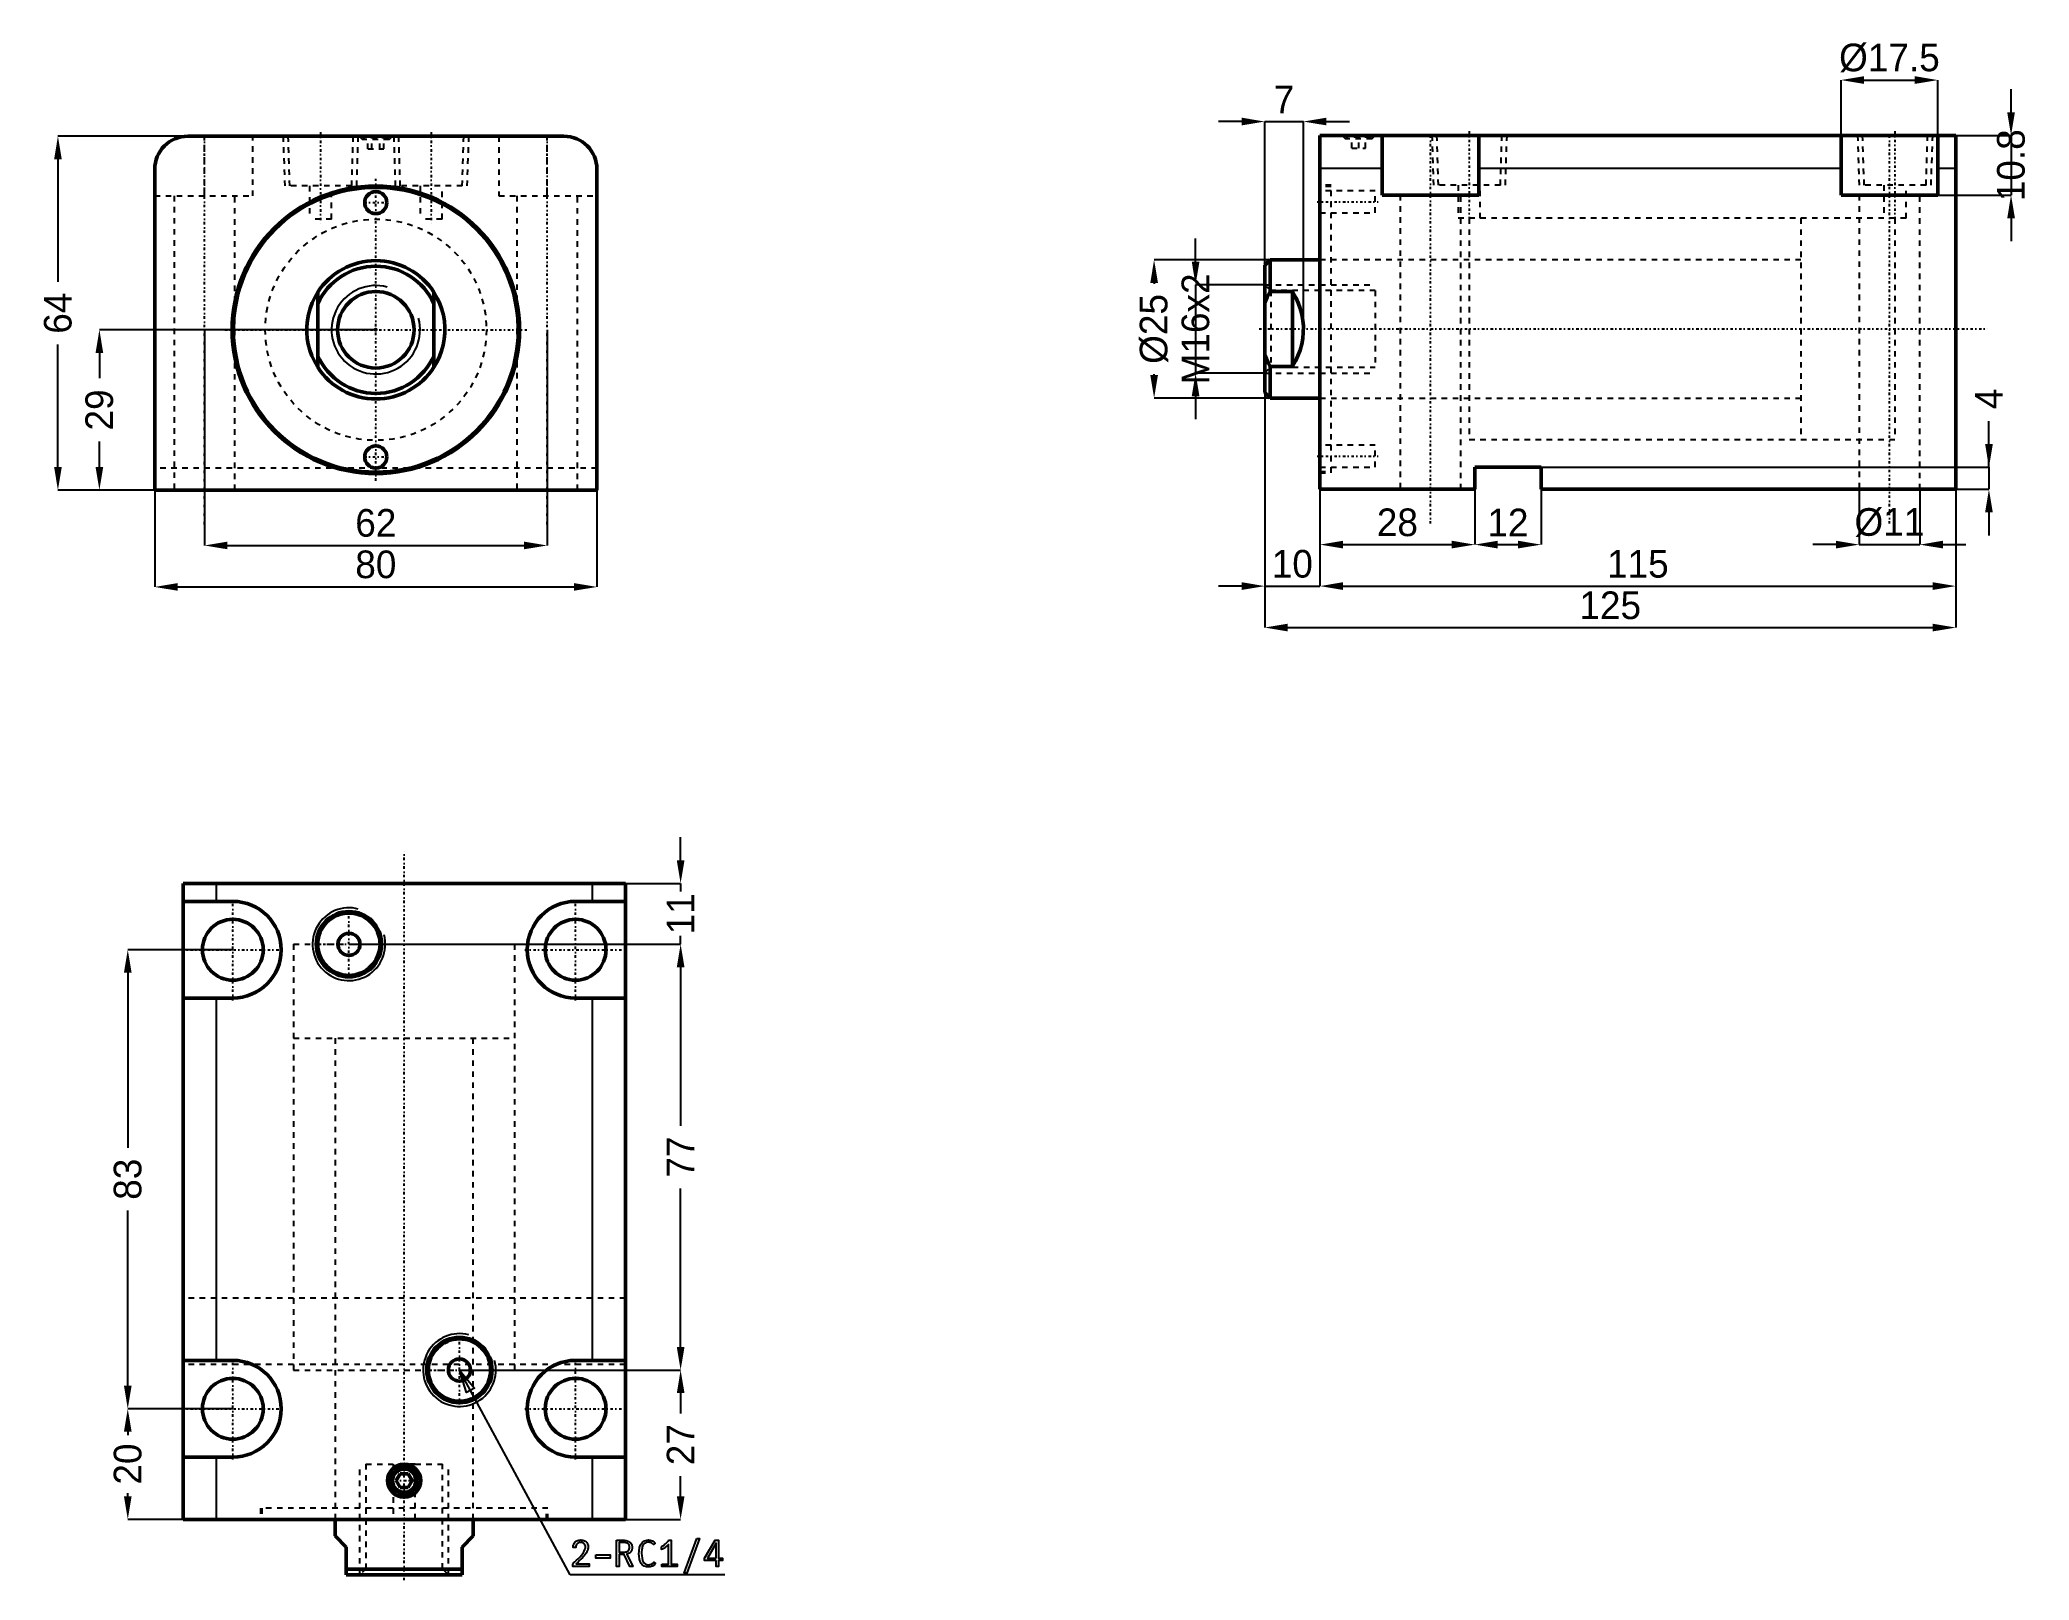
# Model space of a CAD drawing. Header units: millimetres. Extents: x -61 to 299, y -226 to 52.
import ezdxf

# ---------------------------------------------------------------- set-up
doc = ezdxf.new("R2010")
doc.units = ezdxf.units.MM
doc.linetypes.add('Center', pattern=[1.5, 0.45, -0.5, 0.05, -0.5])
doc.linetypes.add('Dashed', pattern=[2, 1, -1])
for name, color, linetype, lineweight in [('2d ConnectionPoints', 7, 'Continuous', 50), ('AM_0', 7, 'Continuous', 50), ('AM_4', 3, 'Continuous', 25), ('AM_5', 3, 'Continuous', 25), ('AM_7', 7, 'Center', 25), ('AM_9', 6, 'Dashed', 25)]:
    doc.layers.add(name, color=color, linetype=linetype, lineweight=lineweight)
doc.dimstyles.new('ISO-25', dxfattribs={"dimtxt": 2.5, "dimasz": 2.5, "dimexe": 1.25, "dimexo": 0.625, "dimtad": 1, "dimtxsty": 'Standard', "dimcen": 2.5, "dimadec": 0, "dimazin": 0, "dimtfac": 1, "dimtmove": 0, "dimatfit": 3, "dimfxl": 1, "dimarcsym": 0})

# ---------------------------------------------------------------- blocks, each defined once
blk = doc.blocks.new('1_RODcxhc_a_sd_40_60_IN_0_in_CXHC_A_IN_LA_40_60ST_0__CN_0')
at = {"layer": 'AM_0'}
for p, q in [((-10.5, -6.78), (-10.5, 6.78)), ((10.5, 6.78), (10.5, -6.78))]:
    blk.add_line(p, q, dxfattribs=at)
for points in [[(-10.5, 6.78), (-11.05, 5.84), (-11.52, 4.86), (-11.9, 3.83), (-12.19, 2.78), (-12.38, 1.71), (-12.48, 0.62), (-12.49, -0.47), (-12.4, -1.55), (-12.22, -2.63), (-11.94, -3.68), (-11.58, -4.71), (-11.12, -5.7), (-10.58, -6.65), (-10.5, -6.78)], [(10.5, -6.78), (11.05, -5.84), (11.52, -4.86), (11.9, -3.83), (12.19, -2.78), (12.38, -1.71), (12.48, -0.62), (12.49, 0.47), (12.4, 1.55), (12.22, 2.63), (11.94, 3.68), (11.58, 4.71), (11.12, 5.7), (10.58, 6.65), (10.5, 6.78)]]:
    blk.add_lwpolyline(points, dxfattribs=at)
blk.add_circle((0, 0), 6.92, dxfattribs=at)
for radius, start, end in [(12.5, 32.8599, 147.1401), (11.5, 24.0706, 155.9294), (11.5, 204.0706, 335.9294), (12.5, 212.8599, 327.1401)]:
    blk.add_arc((0, 0), radius, start, end, dxfattribs=at)
at = {"layer": 'AM_5'}
blk.add_arc((0, 0), 8, 75, 15, dxfattribs=at)
blk = doc.blocks.new('2_bodycxhc_la_a_40_60_0_in_CXHC_A_IN_LA_40_60ST_0__CN_0')
at = {"layer": 'AM_0'}
for p, q in [((34, 35), (-34, 35)), ((-40, 29), (-40, -29)), ((40, -29), (40, 29)), ((-40, -29), (40, -29))]:
    blk.add_line(p, q, dxfattribs=at)
for centre, radius in [((0, 0), 26), ((0, 0), 25.75), ((0, 23), 2), ((0, -23), 2)]:
    blk.add_circle(centre, radius, dxfattribs=at)
for centre, start, end in [((-34, 29), 90, 180), ((34, 29), 360, 90)]:
    blk.add_arc(centre, 6, start, end, dxfattribs=at)
at = {"layer": 'AM_5', "linetype": 'Dashed'}
for p, q in [((-16.77, 35), (-16.48, 26)), ((-3.23, 35), (-3.52, 26)), ((3.23, 35), (3.52, 26)), ((16.77, 35), (16.48, 26))]:
    blk.add_line(p, q, dxfattribs=at)
at = {"layer": 'AM_7'}
for p, q in [((-31, -35.2), (-31, 35.2)), ((-10, 35.75), (-10, 19.25)), ((0, 35.03), (0, 34.37)), ((10, 35.75), (10, 19.25)), ((31, -35.2), (31, 35.2)), ((0, -27.3), (0, 27.3)), ((-2.1, 23), (2.1, 23)), ((-27.3, 0), (27.3, 0)), ((-2.1, -23), (2.1, -23))]:
    blk.add_line(p, q, dxfattribs=at)
at = {"layer": 'AM_9'}
for p, q in [((-31, 24.2), (-31, 35)), ((-22.25, 24.2), (-22.25, 35)), ((-15.91, 35), (-15.63, 26)), ((-4.37, 26), (-4.09, 35)), ((-3, 35), (-2.4, 34.4)), ((-2.1, 34.7), (-2.4, 34.4)), ((2.4, 34.4), (-2.4, 34.4)), ((2.1, 34.7), (-2.1, 34.7)), ((-1.44, 32.7), (-1.44, 34.7)), ((-1.44, 32.7), (1.44, 32.7)), ((-0.72, 32.7), (-0.72, 34.7)), ((0.72, 32.7), (0.72, 34.7)), ((1.44, 32.7), (1.44, 34.7)), ((2.4, 34.4), (2.1, 34.7)), ((2.4, 34.4), (3, 35)), ((4.09, 35), (4.37, 26)), ((15.63, 26), (15.91, 35)), ((22.25, 35), (22.25, 24.2)), ((31, 24.2), (31, 35)), ((-4.37, 26), (-15.63, 26)), ((-12, 26), (-12, 20)), ((-8, 20), (-8, 26)), ((15.63, 26), (4.37, 26)), ((8, 26), (8, 20)), ((12, 20), (12, 26)), ((-40, 24.2), (-22.25, 24.2)), ((-36.5, 24.2), (-36.5, -29)), ((-25.5, -29), (-25.5, 24.2)), ((22.25, 24.2), (40, 24.2)), ((25.5, 24.2), (25.5, -29)), ((36.5, -29), (36.5, 24.2)), ((-8, 20), (-12, 20)), ((12, 20), (8, 20)), ((40, -25), (-40, -25))]:
    blk.add_line(p, q, dxfattribs=at)
blk.add_circle((0, 0), 20, dxfattribs=at)
blk = doc.blocks.new('*D3')
at = {"layer": 'AM_5', "color": 0, "lineweight": -2}
for p, q in [((-40, -29), (-40, -46.5)), ((40, -29), (40, -46.5)), ((-35.83, -46.5), (35.83, -46.5))]:
    blk.add_line(p, q, dxfattribs=at)
at = {"layer": 'AM_5', "color": 0}
for points in [[(-35.83, -45.81), (-35.83, -47.19), (-40, -46.5)], [(35.83, -47.19), (35.83, -45.81), (40, -46.5)]]:
    blk.add_solid(points, dxfattribs=at)
at = {"layer": 'Defpoints', "color": 0}
for p in [(-40, -29), (40, -29), (40, -46.5)]:
    blk.add_point(p, dxfattribs=at)
at = {"layer": 'AM_5', "color": 0, "insert": (0, -42.45), "char_height": 5, "attachment_point": 5}
blk.add_mtext('80', dxfattribs=at)
blk = doc.blocks.new('*D4')
at = {"layer": 'AM_5', "color": 0, "lineweight": -2}
for p, q in [((-31, 0), (-31, -39)), ((31, 0), (31, -39)), ((-26.83, -39), (26.83, -39))]:
    blk.add_line(p, q, dxfattribs=at)
at = {"layer": 'AM_5', "color": 0}
for points in [[(-26.83, -38.31), (-26.83, -39.69), (-31, -39)], [(26.83, -39.69), (26.83, -38.31), (31, -39)]]:
    blk.add_solid(points, dxfattribs=at)
at = {"layer": 'Defpoints', "color": 0}
for p in [(-31, 0), (31, 0), (31, -39)]:
    blk.add_point(p, dxfattribs=at)
at = {"layer": 'AM_5', "color": 0, "insert": (0, -34.95), "char_height": 5, "attachment_point": 5}
blk.add_mtext('62', dxfattribs=at)
blk = doc.blocks.new('*D5')
at = {"layer": 'AM_5', "color": 0, "lineweight": -2}
for p, q in [((-34, 35), (-57.5, 35)), ((-57.5, 30.83), (-57.5, 8.69)), ((-57.5, -24.83), (-57.5, -2.69)), ((-40, -29), (-57.5, -29))]:
    blk.add_line(p, q, dxfattribs=at)
at = {"layer": 'AM_5', "color": 0}
for points in [[(-56.81, 30.83), (-58.19, 30.83), (-57.5, 35)], [(-58.19, -24.83), (-56.81, -24.83), (-57.5, -29)]]:
    blk.add_solid(points, dxfattribs=at)
at = {"layer": 'Defpoints', "color": 0}
for p in [(-57.5, 35), (-34, 35), (-40, -29)]:
    blk.add_point(p, dxfattribs=at)
at = {"layer": 'AM_5', "color": 0, "insert": (-57.5, 3), "char_height": 5, "attachment_point": 5, "rotation": 90}
blk.add_mtext('64', dxfattribs=at)
blk = doc.blocks.new('*D6')
at = {"layer": 'AM_5', "color": 0, "lineweight": -2}
for p, q in [((0, 0), (-50, 0)), ((-50, -4.17), (-50, -8.78)), ((-50, -24.83), (-50, -20.22)), ((-40, -29), (-50, -29))]:
    blk.add_line(p, q, dxfattribs=at)
at = {"layer": 'AM_5', "color": 0}
for points in [[(-49.31, -4.17), (-50.69, -4.17), (-50, 0)], [(-50.69, -24.83), (-49.31, -24.83), (-50, -29)]]:
    blk.add_solid(points, dxfattribs=at)
at = {"layer": 'Defpoints', "color": 0}
for p in [(-50, 0), (0, 0), (-40, -29)]:
    blk.add_point(p, dxfattribs=at)
at = {"layer": 'AM_5', "color": 0, "insert": (-50, -14.5), "char_height": 5, "attachment_point": 5, "rotation": 90}
blk.add_mtext('29', dxfattribs=at)
blk = doc.blocks.new('1_RODcxhc_a_sd_40_60_IN_0_in_CXHC_A_IN_LA_40_60ST_0__CN_2')
at = {"layer": 'AM_0'}
for p, q in [((-9, 12.5), (-10, 11.5)), ((-10, 11.5), (-10, -11.5)), ((0, 12.5), (-9, 12.5)), ((-9, 12.5), (-9, 6.78)), ((-5, 6.78), (-9, 6.78)), ((-5, 6.78), (-5, -6.78)), ((-9, -6.78), (-5, -6.78)), ((-9, -6.78), (-9, -12.5)), ((-10, -11.5), (-9, -12.5)), ((-9, -12.5), (0, -12.5))]:
    blk.add_line(p, q, dxfattribs=at)
for points in [[(-9, 6.78), (-9.53, 5.75), (-10, 4.69)], [(-5, -6.78), (-4.45, -5.84), (-3.98, -4.86), (-3.6, -3.83), (-3.31, -2.78), (-3.12, -1.71), (-3.02, -0.62), (-3.01, 0.47), (-3.1, 1.55), (-3.28, 2.63), (-3.56, 3.68), (-3.92, 4.71), (-4.38, 5.7), (-4.92, 6.65), (-5, 6.78)], [(-10, -4.69), (-9.29, -6.23), (-9, -6.78)]]:
    blk.add_lwpolyline(points, dxfattribs=at)
at = {"layer": 'AM_5', "linetype": 'Dashed'}
for p, q in [((-10, 8), (10, 8)), ((-10, -8), (10, -8))]:
    blk.add_line(p, q, dxfattribs=at)
at = {"layer": 'AM_9'}
for p, q in [((104, 20), (87, 20)), ((87, 20), (87, -20)), ((104, 20), (104, -20)), ((87, 12.5), (0, 12.5)), ((-8.92, 6.92), (-10, 8)), ((10, 6.92), (-8.92, 6.92)), ((-8.92, 6.92), (-8.92, -6.92)), ((10, 6.92), (10, -6.92)), ((-10, -8), (-8.92, -6.92)), ((-8.92, -6.92), (10, -6.92)), ((0, -12.5), (87, -12.5)), ((87, -20), (104, -20))]:
    blk.add_line(p, q, dxfattribs=at)
blk = doc.blocks.new('2_bodycxhc_la_a_40_60_0_in_CXHC_A_IN_LA_40_60ST_0__CN_2')
at = {"layer": 'AM_0'}
for p, q in [((115, 35), (0, 35)), ((0, -29), (0, 35)), ((11.25, 24.2), (11.25, 35)), ((28.75, 35), (28.75, 24.2)), ((94.25, 24.2), (94.25, 35)), ((111.75, 35), (111.75, 24.2)), ((115, -29), (115, 35)), ((28.75, 24.2), (11.25, 24.2)), ((111.75, 24.2), (94.25, 24.2)), ((28, -25), (28, -29)), ((40, -25), (28, -25)), ((40, -29), (40, -25)), ((28, -29), (0, -29)), ((115, -29), (40, -29))]:
    blk.add_line(p, q, dxfattribs=at)
at = {"layer": 'AM_4'}
for p, q in [((11.25, 29), (0, 29)), ((94.25, 29), (28.75, 29)), ((115, 29), (111.75, 29))]:
    blk.add_line(p, q, dxfattribs=at)
at = {"layer": 'AM_5', "linetype": 'Dashed'}
for p, q in [((20.23, 35), (20.52, 26)), ((33.77, 35), (33.48, 26)), ((97.23, 35), (97.52, 26)), ((110.77, 35), (110.48, 26))]:
    blk.add_line(p, q, dxfattribs=at)
at = {"layer": 'AM_7'}
for p, q in [((7, 35.03), (7, 34.37)), ((20, -35.2), (20, 35.2)), ((27, 35.75), (27, 19.25)), ((103, -35.2), (103, 35.2)), ((104, 35.75), (104, 19.25)), ((-0.5, 23), (10.5, 23)), ((-11, 0), (120.75, 0)), ((-0.5, -23), (10.5, -23))]:
    blk.add_line(p, q, dxfattribs=at)
at = {"layer": 'AM_9'}
for p, q in [((4, 35), (4.6, 34.4)), ((4.9, 34.7), (4.6, 34.4)), ((9.4, 34.4), (4.6, 34.4)), ((9.1, 34.7), (4.9, 34.7)), ((5.75, 32.7), (5.75, 34.7)), ((5.75, 32.7), (8.25, 32.7)), ((7, 32.7), (7, 34.7)), ((8.25, 32.7), (8.25, 34.7)), ((9.4, 34.4), (9.1, 34.7)), ((9.4, 34.4), (10, 35)), ((21.09, 35), (21.37, 26)), ((32.63, 26), (32.91, 35)), ((98.09, 35), (98.37, 26)), ((109.63, 26), (109.91, 35)), ((2, 26), (0, 26)), ((2, 25.75), (0, 25.75)), ((2, -26), (2, 26)), ((32.63, 26), (21.37, 26)), ((25, 26), (25, 20)), ((29, 20), (29, 26)), ((109.63, 26), (98.37, 26)), ((102, 26), (102, 20)), ((106, 20), (106, 26)), ((10, 25), (0, 25)), ((10, 21), (10, 25)), ((14.5, 24.2), (14.5, -29)), ((25.5, -29), (25.5, 24.2)), ((97.5, 24.2), (97.5, -29)), ((108.5, -29), (108.5, 24.2)), ((0, 21), (10, 21)), ((106, 20), (25, 20)), ((27, 20), (27, -20)), ((104, 20), (104, -20)), ((27, 12.5), (0, 12.5)), ((0, -12.5), (27, -12.5)), ((10, -21), (0, -21)), ((10, -25), (10, -21)), ((27, -20), (104, -20)), ((0, -25), (10, -25)), ((0, -25.75), (2, -25.75)), ((0, -26), (2, -26))]:
    blk.add_line(p, q, dxfattribs=at)
blk = doc.blocks.new('*D22')
at = {"layer": 'AM_5', "color": 0, "lineweight": -2}
for p, q in [((198.77, -24.85), (198.77, -38.85)), ((170.77, -28.85), (170.77, -38.85)), ((174.94, -38.85), (194.61, -38.85))]:
    blk.add_line(p, q, dxfattribs=at)
at = {"layer": 'AM_5', "color": 0}
for points in [[(174.94, -38.15), (174.94, -39.54), (170.77, -38.85)], [(194.61, -39.54), (194.61, -38.15), (198.77, -38.85)]]:
    blk.add_solid(points, dxfattribs=at)
at = {"layer": 'Defpoints', "color": 0}
for p in [(198.77, -24.85), (170.77, -28.85), (198.77, -38.85)]:
    blk.add_point(p, dxfattribs=at)
at = {"layer": 'AM_5', "color": 0, "insert": (184.77, -34.85), "char_height": 5, "attachment_point": 5}
blk.add_mtext('28', dxfattribs=at)
blk = doc.blocks.new('*D23')
at = {"layer": 'AM_5', "color": 0, "lineweight": -2}
for p, q in [((170.77, -28.85), (170.77, -46.35)), ((285.77, -28.85), (285.77, -46.35)), ((174.94, -46.35), (281.61, -46.35))]:
    blk.add_line(p, q, dxfattribs=at)
at = {"layer": 'AM_5', "color": 0}
for points in [[(174.94, -45.65), (174.94, -47.04), (170.77, -46.35)], [(281.61, -47.04), (281.61, -45.65), (285.77, -46.35)]]:
    blk.add_solid(points, dxfattribs=at)
at = {"layer": 'Defpoints', "color": 0}
for p in [(170.77, -28.85), (285.77, -28.85), (285.77, -46.35)]:
    blk.add_point(p, dxfattribs=at)
at = {"layer": 'AM_5', "color": 0, "insert": (228.27, -42.35), "char_height": 5, "attachment_point": 5}
blk.add_mtext('115', dxfattribs=at)
blk = doc.blocks.new('*D24')
at = {"layer": 'AM_5', "color": 0, "lineweight": -2}
for p, q in [((160.77, 0.15), (160.77, -53.85)), ((285.77, -28.85), (285.77, -53.85)), ((164.94, -53.85), (281.61, -53.85))]:
    blk.add_line(p, q, dxfattribs=at)
at = {"layer": 'AM_5', "color": 0}
for points in [[(164.94, -53.15), (164.94, -54.54), (160.77, -53.85)], [(281.61, -54.54), (281.61, -53.15), (285.77, -53.85)]]:
    blk.add_solid(points, dxfattribs=at)
at = {"layer": 'Defpoints', "color": 0}
for p in [(160.77, 0.15), (285.77, -28.85), (285.77, -53.85)]:
    blk.add_point(p, dxfattribs=at)
at = {"layer": 'AM_5', "color": 0, "insert": (223.27, -49.85), "char_height": 5, "attachment_point": 5}
blk.add_mtext('125', dxfattribs=at)
blk = doc.blocks.new('*D25')
at = {"layer": 'AM_5', "color": 0, "lineweight": -2}
for p, q in [((198.77, -24.85), (198.77, -38.85)), ((210.77, -28.85), (210.77, -38.85)), ((202.94, -38.85), (206.61, -38.85))]:
    blk.add_line(p, q, dxfattribs=at)
at = {"layer": 'AM_5', "color": 0}
for points in [[(202.94, -38.15), (202.94, -39.54), (198.77, -38.85)], [(206.61, -39.54), (206.61, -38.15), (210.77, -38.85)]]:
    blk.add_solid(points, dxfattribs=at)
at = {"layer": 'Defpoints', "color": 0}
for p in [(198.77, -24.85), (210.77, -28.85), (210.77, -38.85)]:
    blk.add_point(p, dxfattribs=at)
at = {"layer": 'AM_5', "color": 0, "insert": (204.77, -34.85), "char_height": 5, "attachment_point": 5}
blk.add_mtext('12', dxfattribs=at)
blk = doc.blocks.new('*D26')
at = {"layer": 'AM_5', "color": 0, "lineweight": -2}
for p, q in [((291.77, -24.85), (291.77, -16.52)), ((198.77, -24.85), (291.77, -24.85)), ((291.77, -24.85), (291.77, -28.85)), ((210.77, -28.85), (291.77, -28.85)), ((291.77, -33.02), (291.77, -37.18))]:
    blk.add_line(p, q, dxfattribs=at)
at = {"layer": 'AM_5', "color": 0}
for points in [[(291.08, -20.68), (292.47, -20.68), (291.77, -24.85)], [(292.47, -33.02), (291.08, -33.02), (291.77, -28.85)]]:
    blk.add_solid(points, dxfattribs=at)
at = {"layer": 'Defpoints', "color": 0}
for p in [(198.77, -24.85), (210.77, -28.85), (291.77, -28.85)]:
    blk.add_point(p, dxfattribs=at)
at = {"layer": 'AM_5', "color": 0, "insert": (291.77, -12.52), "char_height": 5, "attachment_point": 5, "rotation": 90}
blk.add_mtext('4', dxfattribs=at)
blk = doc.blocks.new('*D27')
at = {"layer": 'AM_5', "color": 0, "lineweight": -2}
for p, q in [((268.27, -28.85), (268.27, -38.85)), ((279.27, -28.85), (279.27, -38.85)), ((264.11, -38.85), (259.94, -38.85)), ((268.27, -38.85), (279.27, -38.85)), ((283.44, -38.85), (287.61, -38.85))]:
    blk.add_line(p, q, dxfattribs=at)
at = {"layer": 'AM_5', "color": 0}
for points in [[(264.11, -39.54), (264.11, -38.15), (268.27, -38.85)], [(283.44, -38.15), (283.44, -39.54), (279.27, -38.85)]]:
    blk.add_solid(points, dxfattribs=at)
at = {"layer": 'Defpoints', "color": 0}
for p in [(268.27, -28.85), (279.27, -28.85), (279.27, -38.85)]:
    blk.add_point(p, dxfattribs=at)
at = {"layer": 'AM_5', "color": 0, "insert": (273.77, -34.85), "char_height": 5, "attachment_point": 5}
blk.add_mtext('Ø11', dxfattribs=at)
blk = doc.blocks.new('*D28')
at = {"layer": 'AM_5', "color": 0, "lineweight": -2}
for p, q in [((265.02, 35.15), (265.02, 45.15)), ((269.19, 45.15), (278.36, 45.15)), ((282.52, 35.15), (282.52, 45.15))]:
    blk.add_line(p, q, dxfattribs=at)
at = {"layer": 'AM_5', "color": 0}
for points in [[(269.19, 45.85), (269.19, 44.46), (265.02, 45.15)], [(278.36, 44.46), (278.36, 45.85), (282.52, 45.15)]]:
    blk.add_solid(points, dxfattribs=at)
at = {"layer": 'Defpoints', "color": 0}
for p in [(282.52, 45.15), (265.02, 35.15), (282.52, 35.15)]:
    blk.add_point(p, dxfattribs=at)
at = {"layer": 'AM_5', "color": 0, "insert": (273.77, 49.15), "char_height": 5, "attachment_point": 5}
blk.add_mtext('Ø17.5', dxfattribs=at)
blk = doc.blocks.new('*D29')
at = {"layer": 'AM_5', "color": 0, "lineweight": -2}
for p, q in [((295.77, 39.32), (295.77, 43.48)), ((282.52, 35.15), (295.77, 35.15)), ((295.77, 35.15), (295.77, 24.35)), ((282.52, 24.35), (295.77, 24.35)), ((295.77, 20.18), (295.77, 16.02))]:
    blk.add_line(p, q, dxfattribs=at)
at = {"layer": 'AM_5', "color": 0}
for points in [[(295.08, 39.32), (296.47, 39.32), (295.77, 35.15)], [(296.47, 20.18), (295.08, 20.18), (295.77, 24.35)]]:
    blk.add_solid(points, dxfattribs=at)
at = {"layer": 'Defpoints', "color": 0}
for p in [(282.52, 35.15), (282.52, 24.35), (295.77, 24.35)]:
    blk.add_point(p, dxfattribs=at)
at = {"layer": 'AM_5', "color": 0, "insert": (295.77, 29.75), "char_height": 5, "attachment_point": 5, "rotation": 90}
blk.add_mtext('10.8', dxfattribs=at)
blk = doc.blocks.new('*D30')
at = {"layer": 'AM_5', "color": 0, "lineweight": -2}
for p, q in [((160.77, 0.15), (160.77, -46.35)), ((170.77, -28.85), (170.77, -46.35)), ((156.61, -46.35), (152.44, -46.35)), ((160.77, -46.35), (170.77, -46.35)), ((174.94, -46.35), (179.11, -46.35))]:
    blk.add_line(p, q, dxfattribs=at)
at = {"layer": 'AM_5', "color": 0}
for points in [[(156.61, -47.04), (156.61, -45.65), (160.77, -46.35)], [(174.94, -45.65), (174.94, -47.04), (170.77, -46.35)]]:
    blk.add_solid(points, dxfattribs=at)
at = {"layer": 'Defpoints', "color": 0}
for p in [(160.77, 0.15), (170.77, -28.85), (170.77, -46.35)]:
    blk.add_point(p, dxfattribs=at)
at = {"layer": 'AM_5', "color": 0, "insert": (165.77, -42.35), "char_height": 5, "attachment_point": 5}
blk.add_mtext('10', dxfattribs=at)
blk = doc.blocks.new('*D31')
at = {"layer": 'AM_5', "color": 0, "lineweight": -2}
for p, q in [((156.61, 37.65), (152.44, 37.65)), ((160.77, 0.15), (160.77, 37.65)), ((160.77, 37.65), (167.77, 37.65)), ((167.77, 0.15), (167.77, 37.65)), ((171.94, 37.65), (176.11, 37.65))]:
    blk.add_line(p, q, dxfattribs=at)
at = {"layer": 'AM_5', "color": 0}
for points in [[(156.61, 36.96), (156.61, 38.35), (160.77, 37.65)], [(171.94, 38.35), (171.94, 36.96), (167.77, 37.65)]]:
    blk.add_solid(points, dxfattribs=at)
at = {"layer": 'Defpoints', "color": 0}
for p in [(167.77, 37.65), (160.77, 0.15), (167.77, 0.15)]:
    blk.add_point(p, dxfattribs=at)
at = {"layer": 'AM_5', "color": 0, "insert": (164.27, 41.65), "char_height": 5, "attachment_point": 5}
blk.add_mtext('7', dxfattribs=at)
blk = doc.blocks.new('*D32')
at = {"layer": 'AM_5', "color": 0, "lineweight": -2}
for p, q in [((161.77, 12.65), (140.77, 12.65)), ((140.77, 8.48), (140.77, 8.32)), ((140.77, -8.18), (140.77, -8.02)), ((161.77, -12.35), (140.77, -12.35))]:
    blk.add_line(p, q, dxfattribs=at)
at = {"layer": 'AM_5', "color": 0}
for points in [[(141.47, 8.48), (140.08, 8.48), (140.77, 12.65)], [(140.08, -8.18), (141.47, -8.18), (140.77, -12.35)]]:
    blk.add_solid(points, dxfattribs=at)
at = {"layer": 'Defpoints', "color": 0}
for p in [(140.77, 12.65), (161.77, 12.65), (161.77, -12.35)]:
    blk.add_point(p, dxfattribs=at)
at = {"layer": 'AM_5', "color": 0, "insert": (140.77, 0.15), "char_height": 5, "attachment_point": 5, "rotation": 90}
blk.add_mtext('Ø25', dxfattribs=at)
blk = doc.blocks.new('*D33')
at = {"layer": 'AM_5', "color": 0, "lineweight": -2}
for p, q in [((148.27, 12.32), (148.27, 16.48)), ((160.77, 8.15), (148.27, 8.15)), ((148.27, 8.15), (148.27, -7.85)), ((160.77, -7.85), (148.27, -7.85)), ((148.27, -12.02), (148.27, -16.18))]:
    blk.add_line(p, q, dxfattribs=at)
at = {"layer": 'AM_5', "color": 0}
for points in [[(147.58, 12.32), (148.97, 12.32), (148.27, 8.15)], [(148.97, -12.02), (147.58, -12.02), (148.27, -7.85)]]:
    blk.add_solid(points, dxfattribs=at)
at = {"layer": 'Defpoints', "color": 0}
for p in [(160.77, 8.15), (148.27, -7.85), (160.77, -7.85)]:
    blk.add_point(p, dxfattribs=at)
at = {"layer": 'AM_5', "color": 0, "insert": (148.27, 0.15), "char_height": 5, "attachment_point": 5, "rotation": 90}
blk.add_mtext('M16x2', dxfattribs=at)
blk = doc.blocks.new('1_RODcxhc_a_sd_40_60_IN_0_in_CXHC_A_IN_LA_40_60ST_0__CN_4')
at = {"layer": 'AM_0'}
for p, q in [((-12.5, 0), (-12.5, -3)), ((12.5, -3), (12.5, 0)), ((-10.5, -5), (-12.5, -3)), ((12.5, -3), (10.5, -5)), ((-10.5, -10), (-10.5, -5)), ((10.5, -5), (10.5, -10)), ((-10.5, -9), (10.5, -9)), ((-10.5, -10), (10.5, -10))]:
    blk.add_line(p, q, dxfattribs=at)
at = {"layer": 'AM_5', "linetype": 'Dashed'}
for p, q in [((-8, -10), (-8, 10)), ((8, -10), (8, 10))]:
    blk.add_line(p, q, dxfattribs=at)
at = {"layer": 'AM_7'}
blk.add_line((0, -11), (0, 120.75), dxfattribs=at)
at = {"layer": 'AM_9'}
for p, q in [((-20, 104), (20, 104)), ((-20, 104), (-20, 87)), ((20, 87), (20, 104)), ((-20, 87), (20, 87)), ((-12.5, 87), (-12.5, 0)), ((12.5, 0), (12.5, 87)), ((-6.9175, 10), (-2, 10)), ((-6.9175, 10), (-6.9175, -8.9175)), ((2, 10), (6.9175, 10)), ((6.9175, -8.9175), (6.9175, 10)), ((-6.9175, -8.9175), (-8, -10)), ((-6.9175, -8.9175), (6.9175, -8.9175)), ((8, -10), (6.9175, -8.9175))]:
    blk.add_line(p, q, dxfattribs=at)
blk = doc.blocks.new('2_bodycxhc_la_a_40_60_0_in_CXHC_A_IN_LA_40_60ST_0__CN_4')
at = {"layer": 'AM_0'}
for p, q in [((40, 115), (-40, 115)), ((-40, 115), (-40, 0)), ((-40, 111.75), (-31, 111.75)), ((31, 111.75), (40, 111.75)), ((40, 115), (40, 0)), ((-31, 94.25), (-40, 94.25)), ((40, 94.25), (31, 94.25)), ((-40, 28.75), (-31, 28.75)), ((31, 28.75), (40, 28.75)), ((-31, 11.25), (-40, 11.25)), ((40, 11.25), (31, 11.25)), ((-0.72, 8.25), (-1.44, 7)), ((0.72, 8.25), (-0.72, 8.25)), ((1.44, 7), (0.72, 8.25)), ((-1.44, 7), (-0.72, 5.75)), ((-0.72, 5.75), (0.72, 5.75)), ((0.72, 5.75), (1.44, 7)), ((40, 0), (-40, 0))]:
    blk.add_line(p, q, dxfattribs=at)
for centre, radius in [((-31, 103), 5.5), ((-10, 104), 5.91), ((-10, 104), 5.63), ((31, 103), 5.5), ((-10, 104), 2), ((10, 27), 5.91), ((10, 27), 5.63), ((10, 27), 2), ((-31, 20), 5.5), ((31, 20), 5.5), ((0, 7), 3), ((0, 7), 2.4), ((0, 7), 2.1)]:
    blk.add_circle(centre, radius, dxfattribs=at)
for centre, start, end in [((-31, 103), 270, 90), ((31, 103), 90, 270), ((-31, 20), 270, 90), ((31, 20), 90, 270)]:
    blk.add_arc(centre, 8.75, start, end, dxfattribs=at)
at = {"layer": 'AM_4'}
for p, q in [((-34, 115), (-34, 111.75)), ((34, 115), (34, 111.75)), ((-34, 94.25), (-34, 28.75)), ((34, 94.25), (34, 28.75)), ((-34, 11.25), (-34, 0)), ((34, 11.25), (34, 0))]:
    blk.add_line(p, q, dxfattribs=at)
at = {"layer": 'AM_5'}
for centre in [(-10, 104), (10, 27)]:
    blk.add_arc(centre, 6.58, 75, 15, dxfattribs=at)
at = {"layer": 'AM_7'}
for p, q in [((-31, 93.81), (-31, 112.19)), ((31, 93.81), (31, 112.19)), ((-10, 97.79), (-10, 110.21)), ((-40.19, 103), (-21.81, 103)), ((-16.21, 104), (-3.79, 104)), ((21.81, 103), (40.19, 103)), ((10, 20.79), (10, 33.21)), ((-31, 10.81), (-31, 29.19)), ((31, 10.81), (31, 29.19)), ((3.79, 27), (16.21, 27)), ((-40.19, 20), (-21.81, 20)), ((21.81, 20), (40.19, 20)), ((-3.15, 7), (3.15, 7))]:
    blk.add_line(p, q, dxfattribs=at)
at = {"layer": 'AM_9'}
for p, q in [((-20, 104), (20, 104)), ((-20, 104), (-20, 27)), ((20, 27), (20, 104)), ((40, 40), (-40, 40)), ((40, 28), (-40, 28)), ((-20, 27), (20, 27)), ((-12.5, 27), (-12.5, 0)), ((12.5, 0), (12.5, 27)), ((2, 10), (-2, 10)), ((-2, 10), (-2, 0)), ((2, 0), (2, 10)), ((26, 2), (-26, 2)), ((-26, 2), (-26, 0)), ((-25.75, 2), (-25.75, 0)), ((25.75, 0), (25.75, 2)), ((26, 0), (26, 2))]:
    blk.add_line(p, q, dxfattribs=at)
blk = doc.blocks.new('*D42')
at = {"layer": 'AM_5', "color": 0, "lineweight": -2}
for p, q in [((-25.87, -195.1), (-44.87, -195.1)), ((-44.87, -199.27), (-44.87, -199.85)), ((-44.87, -210.94), (-44.87, -210.35)), ((-34.87, -215.1), (-44.87, -215.1))]:
    blk.add_line(p, q, dxfattribs=at)
at = {"layer": 'AM_5', "color": 0}
for points in [[(-44.17, -199.27), (-45.56, -199.27), (-44.87, -195.1)], [(-45.56, -210.94), (-44.17, -210.94), (-44.87, -215.1)]]:
    blk.add_solid(points, dxfattribs=at)
at = {"layer": 'Defpoints', "color": 0}
for p in [(-44.87, -195.1), (-25.87, -195.1), (-34.87, -215.1)]:
    blk.add_point(p, dxfattribs=at)
at = {"layer": 'AM_5', "color": 0, "insert": (-44.87, -205.1), "char_height": 5, "attachment_point": 5, "rotation": 90}
blk.add_mtext('20', dxfattribs=at)
blk = doc.blocks.new('*D43')
at = {"layer": 'AM_5', "color": 0, "lineweight": -2}
for p, q in [((-25.87, -112.1), (-44.87, -112.1)), ((-44.87, -116.27), (-44.87, -147.94)), ((-44.87, -190.94), (-44.87, -159.27)), ((-25.87, -195.1), (-44.87, -195.1))]:
    blk.add_line(p, q, dxfattribs=at)
at = {"layer": 'AM_5', "color": 0}
for points in [[(-44.17, -116.27), (-45.56, -116.27), (-44.87, -112.1)], [(-45.56, -190.94), (-44.17, -190.94), (-44.87, -195.1)]]:
    blk.add_solid(points, dxfattribs=at)
at = {"layer": 'Defpoints', "color": 0}
for p in [(-44.87, -112.1), (-25.87, -112.1), (-25.87, -195.1)]:
    blk.add_point(p, dxfattribs=at)
at = {"layer": 'AM_5', "color": 0, "insert": (-44.87, -153.6), "char_height": 5, "attachment_point": 5, "rotation": 90}
blk.add_mtext('83', dxfattribs=at)
blk = doc.blocks.new('*D44')
at = {"layer": 'AM_5', "color": 0, "lineweight": -2}
for p, q in [((15.13, -188.1), (55.13, -188.1)), ((55.13, -192.27), (55.13, -195.94)), ((55.13, -210.94), (55.13, -207.27)), ((45.13, -215.1), (55.13, -215.1))]:
    blk.add_line(p, q, dxfattribs=at)
at = {"layer": 'AM_5', "color": 0}
for points in [[(55.83, -192.27), (54.44, -192.27), (55.13, -188.1)], [(54.44, -210.94), (55.83, -210.94), (55.13, -215.1)]]:
    blk.add_solid(points, dxfattribs=at)
at = {"layer": 'Defpoints', "color": 0}
for p in [(15.13, -188.1), (45.13, -215.1), (55.13, -215.1)]:
    blk.add_point(p, dxfattribs=at)
at = {"layer": 'AM_5', "color": 0, "insert": (55.13, -201.6), "char_height": 5, "attachment_point": 5, "rotation": 90}
blk.add_mtext('27', dxfattribs=at)
blk = doc.blocks.new('*D45')
at = {"layer": 'AM_5', "color": 0, "lineweight": -2}
for p, q in [((55.13, -95.94), (55.13, -91.77)), ((45.13, -100.1), (55.13, -100.1)), ((55.13, -100.1), (55.13, -101.6)), ((-4.87, -111.1), (55.13, -111.1)), ((55.13, -111.1), (55.13, -109.6)), ((55.13, -115.27), (55.13, -119.44))]:
    blk.add_line(p, q, dxfattribs=at)
at = {"layer": 'AM_5', "color": 0}
for points in [[(54.44, -95.94), (55.83, -95.94), (55.13, -100.1)], [(55.83, -115.27), (54.44, -115.27), (55.13, -111.1)]]:
    blk.add_solid(points, dxfattribs=at)
at = {"layer": 'Defpoints', "color": 0}
for p in [(45.13, -100.1), (55.13, -100.1), (-4.87, -111.1)]:
    blk.add_point(p, dxfattribs=at)
at = {"layer": 'AM_5', "color": 0, "insert": (55.13, -105.6), "char_height": 5, "attachment_point": 5, "rotation": 90}
blk.add_mtext('11', dxfattribs=at)
blk = doc.blocks.new('*D46')
at = {"layer": 'AM_5', "color": 0, "lineweight": -2}
for p, q in [((-4.87, -111.1), (55.13, -111.1)), ((55.13, -115.27), (55.13, -143.94)), ((55.13, -183.94), (55.13, -155.27)), ((15.13, -188.1), (55.13, -188.1))]:
    blk.add_line(p, q, dxfattribs=at)
at = {"layer": 'AM_5', "color": 0}
for points in [[(55.83, -115.27), (54.44, -115.27), (55.13, -111.1)], [(54.44, -183.94), (55.83, -183.94), (55.13, -188.1)]]:
    blk.add_solid(points, dxfattribs=at)
at = {"layer": 'Defpoints', "color": 0}
for p in [(-4.87, -111.1), (55.13, -111.1), (15.13, -188.1)]:
    blk.add_point(p, dxfattribs=at)
at = {"layer": 'AM_5', "color": 0, "insert": (55.13, -149.6), "char_height": 5, "attachment_point": 5, "rotation": 90}
blk.add_mtext('77', dxfattribs=at)

msp = doc.modelspace()

# ---------------------------------------------------------------- linework, layer by layer
at = {"layer": '2d ConnectionPoints'}
for p in [(0, 0), (170.774, 0.152), (5.131, -215.103)]:
    msp.add_point(p, dxfattribs=at)
at = {"layer": 'AM_5'}
for p, q in [((35.131, -225.103), (15.131, -188.103)), ((63.131, -225.103), (35.131, -225.103))]:
    msp.add_line(p, q, dxfattribs=at)
for points in [[(15.131, -188.103), (17.845, -191.372), (16.379, -192.164), (15.131, -188.103)], [(35.778, -222.992), (35.778, -222.992), (35.992, -222.796), (36.297, -222.51), (36.297, -222.51), (36.583, -222.234), (36.762, -222.054), (36.762, -222.054), (36.935, -221.873), (37.182, -221.589), (37.182, -221.589), (37.414, -221.289), (37.562, -221.081), (37.562, -221.081), (37.692, -220.873), (37.832, -220.577), (37.832, -220.577), (37.908, -220.3), (37.923, -220.125), (37.923, -220.125), (37.918, -220.027), (37.895, -219.889), (37.895, -219.889), (37.852, -219.76), (37.812, -219.68), (37.812, -219.68), (37.765, -219.605), (37.681, -219.507), (37.681, -219.507), (37.582, -219.424), (37.508, -219.378), (37.508, -219.378), (37.429, -219.339), (37.303, -219.297), (37.303, -219.297), (37.169, -219.275), (37.074, -219.27), (37.074, -219.27), (36.97, -219.275), (36.822, -219.298), (36.822, -219.298), (36.685, -219.341), (36.6, -219.381), (36.6, -219.381), (36.52, -219.429), (36.415, -219.516), (36.415, -219.516), (36.325, -219.621), (36.275, -219.701), (36.275, -219.701), (36.233, -219.788), (36.187, -219.93), (36.187, -219.93), (36.163, -220.085), (36.158, -220.197), (35.67, -220.197), (35.67, -220.197), (35.678, -220.03), (35.717, -219.798), (35.717, -219.798), (35.791, -219.587), (35.859, -219.459), (35.859, -219.459), (35.94, -219.341), (36.08, -219.188), (36.08, -219.188), (36.245, -219.061), (36.367, -218.991), (36.367, -218.991), (36.498, -218.934), (36.704, -218.871), (36.704, -218.871), (36.922, -218.838), (37.074, -218.832), (37.074, -218.832), (37.217, -218.838), (37.423, -218.869), (37.423, -218.869), (37.62, -218.927), (37.747, -218.981), (37.747, -218.981), (37.867, -219.047), (38.028, -219.166), (38.028, -219.166), (38.166, -219.31), (38.246, -219.42), (38.246, -219.42), (38.313, -219.54), (38.386, -219.735), (38.386, -219.735), (38.425, -219.949), (38.433, -220.102), (38.433, -220.102), (38.422, -220.276), (38.364, -220.542), (38.364, -220.542), (38.256, -220.816), (38.157, -221.003), (38.157, -221.003), (38.042, -221.189), (37.857, -221.457), (37.857, -221.457), (37.655, -221.714), (37.511, -221.879), (37.511, -221.879), (37.357, -222.046), (37.097, -222.317), (37.097, -222.317), (36.804, -222.612), (36.59, -222.823), (36.246, -223.161), (38.573, -223.164), (38.573, -223.603), (35.605, -223.603), (35.605, -223.148), (35.778, -222.992)], [(43.547, -218.89), (44.918, -218.89), (44.918, -218.89), (45.059, -218.896), (45.267, -218.924), (45.267, -218.924), (45.471, -218.978), (45.604, -219.027), (45.604, -219.027), (45.732, -219.087), (45.907, -219.201), (45.907, -219.201), (46.061, -219.342), (46.152, -219.451), (46.152, -219.451), (46.23, -219.572), (46.314, -219.775), (46.314, -219.775), (46.359, -220.004), (46.368, -220.171), (46.368, -220.171), (46.357, -220.355), (46.301, -220.605), (46.301, -220.605), (46.197, -220.824), (46.101, -220.952), (46.101, -220.952), (45.988, -221.067), (45.794, -221.211), (45.794, -221.211), (45.571, -221.323), (45.406, -221.38), (46.485, -223.635), (45.958, -223.635), (44.905, -221.458), (44.834, -221.458), (44.028, -221.458), (44.028, -223.603), (43.547, -223.603), (43.547, -218.89)], [(44.691, -221.035), (44.691, -221.035), (44.828, -221.033), (45.019, -221.02), (45.019, -221.02), (45.191, -220.997), (45.295, -220.975), (45.295, -220.975), (45.392, -220.946), (45.523, -220.882), (45.523, -220.882), (45.639, -220.796), (45.706, -220.725), (45.706, -220.725), (45.764, -220.642), (45.827, -220.49), (45.827, -220.49), (45.861, -220.305), (45.867, -220.164), (45.867, -220.164), (45.855, -219.984), (45.793, -219.758), (45.793, -219.758), (45.677, -219.582), (45.57, -219.493), (45.57, -219.493), (45.445, -219.423), (45.236, -219.348), (45.236, -219.348), (45, -219.307), (44.827, -219.3), (44.028, -219.3), (44.028, -221.035), (44.691, -221.035)], [(49.263, -223.713), (49.263, -223.713), (48.946, -223.689), (48.532, -223.561), (48.532, -223.561), (48.195, -223.324), (48.012, -223.105), (48.012, -223.105), (47.862, -222.839), (47.7, -222.353), (47.7, -222.353), (47.612, -221.763), (47.596, -221.311), (47.596, -221.311), (47.613, -220.835), (47.707, -220.217), (47.707, -220.217), (47.882, -219.715), (48.042, -219.444), (48.042, -219.444), (48.237, -219.224), (48.586, -218.985), (48.586, -218.985), (49.004, -218.856), (49.321, -218.832), (49.321, -218.832), (49.625, -218.855), (50.027, -218.975), (50.027, -218.975), (50.362, -219.2), (50.55, -219.407), (50.238, -219.66), (50.238, -219.66), (50.15, -219.568), (50.016, -219.453), (50.016, -219.453), (49.88, -219.367), (49.788, -219.326), (49.788, -219.326), (49.696, -219.294), (49.563, -219.26), (49.563, -219.26), (49.436, -219.241), (49.354, -219.238), (49.354, -219.238), (49.169, -219.247), (48.923, -219.296), (48.923, -219.296), (48.712, -219.386), (48.592, -219.469), (48.592, -219.469), (48.486, -219.569), (48.351, -219.752), (48.351, -219.752), (48.246, -219.972), (48.192, -220.14), (48.192, -220.14), (48.149, -220.325), (48.103, -220.637), (48.103, -220.637), (48.078, -220.991), (48.073, -221.25), (48.073, -221.25), (48.085, -221.631), (48.146, -222.132), (48.146, -222.132), (48.258, -222.547), (48.363, -222.776), (48.363, -222.776), (48.492, -222.964), (48.739, -223.169), (48.739, -223.169), (49.048, -223.279), (49.289, -223.3), (49.289, -223.3), (49.542, -223.281), (49.869, -223.181), (49.869, -223.181), (50.134, -222.995), (50.277, -222.823), (50.566, -223.083), (50.566, -223.083), (50.389, -223.31), (50.045, -223.556), (50.045, -223.556), (49.607, -223.688), (49.263, -223.713)], [(51.739, -223.187), (52.935, -223.187), (52.935, -219.67), (52.935, -219.67), (52.87, -219.735), (52.762, -219.836), (52.762, -219.836), (52.638, -219.942), (52.548, -220.015), (52.548, -220.015), (52.454, -220.087), (52.312, -220.19), (52.312, -220.19), (52.169, -220.286), (52.073, -220.346), (52.073, -220.346), (51.98, -220.401), (51.85, -220.466), (51.85, -220.466), (51.732, -220.514), (51.661, -220.535), (51.661, -220.041), (51.661, -220.041), (51.749, -219.998), (51.889, -219.918), (51.889, -219.918), (52.037, -219.818), (52.14, -219.74), (52.14, -219.74), (52.243, -219.656), (52.394, -219.527), (52.394, -219.527), (52.539, -219.392), (52.632, -219.3), (52.632, -219.3), (52.721, -219.208), (52.84, -219.08), (52.84, -219.08), (52.941, -218.963), (53, -218.89), (53.416, -218.89), (53.416, -223.187), (54.501, -223.187), (54.501, -223.603), (51.739, -223.603), (51.739, -223.187)], [(58.062, -218.565), (58.556, -218.565), (56.275, -224.838), (55.781, -224.838), (58.062, -218.565)], [(61.555, -222.563), (59.449, -222.563), (59.449, -222.14), (61.367, -218.89), (62.01, -218.89), (62.01, -222.124), (62.712, -222.124), (62.712, -222.563), (62.01, -222.563), (62.01, -223.603), (61.555, -223.603), (61.555, -222.563)], [(61.562, -222.124), (61.562, -219.436), (60.008, -222.124), (61.562, -222.124)], [(39.781, -221.51), (42.381, -221.51), (42.381, -222.095), (39.781, -222.095), (39.781, -221.51)]]:
    msp.add_lwpolyline(points, dxfattribs=at)

# ---------------------------------------------------------------- block references
for name, p in [('2_bodycxhc_la_a_40_60_0_in_CXHC_A_IN_LA_40_60ST_0__CN_0', (0, 0)), ('2_bodycxhc_la_a_40_60_0_in_CXHC_A_IN_LA_40_60ST_0__CN_2', (170.774, 0.152)), ('1_RODcxhc_a_sd_40_60_IN_0_in_CXHC_A_IN_LA_40_60ST_0__CN_2', (170.774, 0.152)), ('1_RODcxhc_a_sd_40_60_IN_0_in_CXHC_A_IN_LA_40_60ST_0__CN_0', (0, 0)), ('1_RODcxhc_a_sd_40_60_IN_0_in_CXHC_A_IN_LA_40_60ST_0__CN_4', (5.131, -215.103)), ('2_bodycxhc_la_a_40_60_0_in_CXHC_A_IN_LA_40_60ST_0__CN_4', (5.131, -215.103))]:
    msp.add_blockref(name, p)

# ---------------------------------------------------------------- dimensions: what is measured, and where the dimension line sits
for base, p1, p2, text, picture, middle in [((282.524, 45.152), (265.024, 35.152), (282.524, 35.152), 'Ø17.5', '*D28', (273.774, 45.152)), ((167.774, 37.652), (160.774, 0.152), (167.774, 0.152), '7', '*D31', (164.274, 37.652)), ((31, -39), (-31, 0), (31, 0), '62', '*D4', (0, -39)), ((170.774, -46.348), (160.774, 0.152), (170.774, -28.848), '10', '*D30', (165.774, -46.348)), ((285.774, -53.848), (160.774, 0.152), (285.774, -28.848), '125', '*D24', (223.274, -53.848)), ((198.774, -38.848), (170.774, -28.848), (198.774, -24.848), '28', '*D22', (184.774, -38.848)), ((210.774, -38.848), (198.774, -24.848), (210.774, -28.848), '12', '*D25', (204.774, -38.848)), ((40, -46.5), (-40, -29), (40, -29), '80', '*D3', (0, -46.5)), ((285.774, -46.348), (170.774, -28.848), (285.774, -28.848), '115', '*D23', (228.274, -46.348)), ((279.274, -38.848), (268.274, -28.848), (279.274, -28.848), 'Ø11', '*D27', (273.774, -38.848))]:
    dim = msp.add_linear_dim(base=base, p1=p1, p2=p2, text=text, dimstyle='ISO-25', override={"dimtxt": 5, "dimasz": 4.166667, "dimexe": 0, "dimexo": 0, "dimgap": 1.5}, dxfattribs=at)
    dim.commit()
    dim.dimension.update_dxf_attribs({"geometry": picture, "text_midpoint": middle, "dimtype": 160})
for base, p1, p2, text, picture, middle in [((295.774, 24.352), (282.524, 35.152), (282.524, 24.352), '10.8', '*D29', (295.774, 29.752)), ((-57.5, 35), (-40, -29), (-34, 35), '64', '*D5', (-57.5, 3)), ((148.274, -7.848), (160.774, 8.152), (160.774, -7.848), 'M16x2', '*D33', (148.274, 0.152)), ((140.774, 12.652), (161.774, -12.348), (161.774, 12.652), 'Ø25', '*D32', (140.774, 0.152)), ((-50, 0), (-40, -29), (0, 0), '29', '*D6', (-50, -14.5)), ((291.774, -28.848), (198.774, -24.848), (210.774, -28.848), '4', '*D26', (291.774, -12.515)), ((55.131, -100.103), (-4.869, -111.103), (45.131, -100.103), '11', '*D45', (55.131, -105.603)), ((55.131, -111.103), (15.131, -188.103), (-4.869, -111.103), '77', '*D46', (55.131, -149.603)), ((-44.869, -112.103), (-25.869, -195.103), (-25.869, -112.103), '83', '*D43', (-44.869, -153.603)), ((55.131, -215.103), (15.131, -188.103), (45.131, -215.103), '27', '*D44', (55.131, -201.603)), ((-44.869, -195.103), (-34.869, -215.103), (-25.869, -195.103), '20', '*D42', (-44.869, -205.103))]:
    dim = msp.add_linear_dim(base=base, p1=p1, p2=p2, angle=90, text=text, dimstyle='ISO-25', override={"dimtxt": 5, "dimasz": 4.166667, "dimexe": 0, "dimexo": 0, "dimgap": 1.5}, dxfattribs=at)
    dim.commit()
    dim.dimension.update_dxf_attribs({"geometry": picture, "text_midpoint": middle, "dimtype": 160, "text_rotation": 90})

doc.saveas('drawing.dxf')
